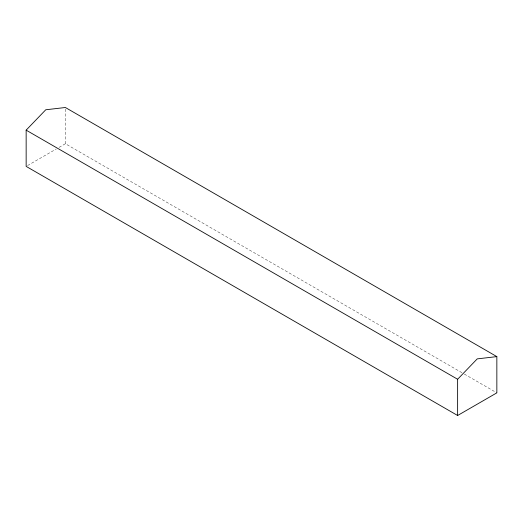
<?xml version="1.0" encoding="UTF-8"?>
<svg xmlns="http://www.w3.org/2000/svg" width="523" height="523" viewBox="0 0 523 523"><rect width="100%" height="100%" fill="white"/><g stroke="black" fill="none" stroke-linecap="round" stroke-linejoin="round"><path stroke-width="0.39" stroke-dasharray="2.62 1.96" d="M27.549 165.575L56.268 148.996M59.073 147.381L65.375 143.74L463.607 373.657M464.313 374.063L496.85 392.851M65.375 109.117L65.375 143.74"/><path stroke-width="0.78" d="M26.15 130.149L45.763 109.771L65.375 107.503L496.85 356.614L496.85 392.851L457.625 415.497L26.15 166.386L26.15 130.149L457.625 379.26L457.625 415.497M457.625 379.26L477.238 358.876L496.85 356.614"/></g></svg>
